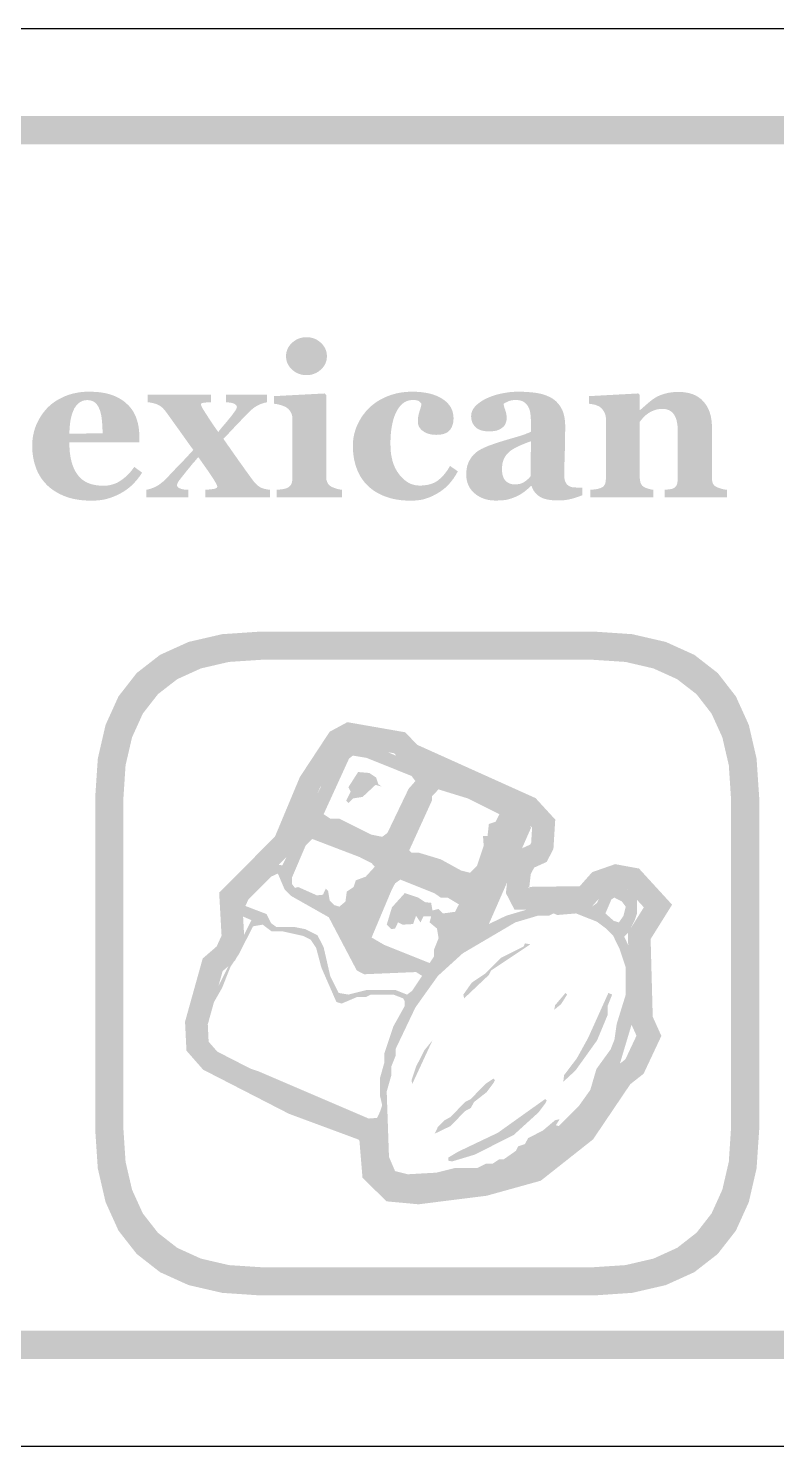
# Model space of a CAD drawing. Header units: millimetres. Extents: x 4 to 272, y 4 to 144.
# Drawn here: x 19.95 to 30.55, y 99.96 to 120.04 of the extents above; entities that cross this region are included whole.
import ezdxf

# ---------------------------------------------------------------- set-up
doc = ezdxf.new("R2010")
doc.units = ezdxf.units.MM
doc.layers.add('CUT', color=1, linetype='Continuous')
doc.layers.add('RASTER', color=7, linetype='Continuous')

msp = doc.modelspace()

# ---------------------------------------------------------------- hatches: boundary and pattern name
at = {"layer": 'RASTER'}
h = msp.add_hatch(color=7, dxfattribs=at)
h.paths.add_polyline_path([(5.2, 116.6), (5.234, 117.116), (5.337, 117.563), (5.509, 117.941), (5.75, 118.25), (6.059, 118.491), (6.438, 118.663), (6.884, 118.766), (7.4, 118.8), (64.6, 118.8), (65.116, 118.766), (65.563, 118.663), (65.941, 118.491), (66.25, 118.25), (66.491, 117.941), (66.663, 117.563), (66.766, 117.116), (66.8, 116.6), (66.8, 103.4), (66.766, 102.884), (66.663, 102.438), (66.491, 102.059), (66.25, 101.75), (65.941, 101.509), (65.563, 101.338), (65.116, 101.234), (64.6, 101.2), (7.4, 101.2), (6.884, 101.234), (6.438, 101.338), (6.059, 101.509), (5.75, 101.75), (5.509, 102.059), (5.337, 102.438), (5.234, 102.884), (5.2, 103.4)])
h.paths.add_polyline_path([(5.6, 116.6), (5.6, 103.4), (5.628, 102.978), (5.712, 102.613), (5.853, 102.303), (6.05, 102.05), (6.303, 101.853), (6.612, 101.712), (6.978, 101.628), (7.4, 101.6), (64.6, 101.6), (65.022, 101.628), (65.387, 101.713), (65.697, 101.853), (65.95, 102.05), (66.147, 102.303), (66.288, 102.613), (66.372, 102.978), (66.4, 103.4), (66.4, 116.6), (66.372, 117.022), (66.288, 117.388), (66.147, 117.697), (65.95, 117.95), (65.697, 118.147), (65.387, 118.288), (65.022, 118.372), (64.6, 118.4), (7.4, 118.4), (6.978, 118.372), (6.612, 118.288), (6.303, 118.147), (6.05, 117.95), (5.853, 117.697), (5.712, 117.388), (5.628, 117.022), (5.6, 116.6)], flags=0)
h = msp.add_hatch(color=7, dxfattribs=at)
h.paths.add_polyline_path([(24.394, 113.4), (23.468, 113.4), (23.468, 113.507), (23.478, 113.508), (23.487, 113.508), (23.497, 113.509), (23.506, 113.51), (23.515, 113.511), (23.525, 113.512), (23.534, 113.513), (23.543, 113.514), (23.552, 113.515), (23.561, 113.517), (23.569, 113.518), (23.577, 113.52), (23.585, 113.522), (23.592, 113.524), (23.599, 113.526), (23.606, 113.529), (23.617, 113.534), (23.628, 113.539), (23.637, 113.544), (23.646, 113.55), (23.654, 113.557), (23.661, 113.564), (23.667, 113.571), (23.672, 113.579), (23.676, 113.588), (23.68, 113.597), (23.683, 113.607), (23.686, 113.618), (23.688, 113.629), (23.69, 113.641), (23.691, 113.653), (23.691, 113.667), (23.691, 114.519), (23.691, 114.532), (23.689, 114.544), (23.688, 114.556), (23.685, 114.567), (23.682, 114.578), (23.678, 114.589), (23.673, 114.599), (23.667, 114.609), (23.661, 114.619), (23.655, 114.628), (23.648, 114.636), (23.641, 114.644), (23.634, 114.652), (23.626, 114.659), (23.617, 114.665), (23.609, 114.671), (23.602, 114.676), (23.594, 114.68), (23.585, 114.684), (23.576, 114.689), (23.565, 114.693), (23.554, 114.697), (23.542, 114.701), (23.529, 114.705), (23.516, 114.709), (23.503, 114.713), (23.49, 114.716), (23.478, 114.718), (23.466, 114.721), (23.454, 114.723), (23.443, 114.724), (23.432, 114.726), (23.432, 114.833), (24.149, 114.871), (24.171, 114.849), (24.171, 113.686), (24.172, 113.673), (24.173, 113.661), (24.174, 113.649), (24.177, 113.638), (24.18, 113.628), (24.184, 113.617), (24.188, 113.608), (24.193, 113.598), (24.199, 113.59), (24.206, 113.582), (24.213, 113.574), (24.22, 113.567), (24.228, 113.561), (24.237, 113.555), (24.246, 113.55), (24.256, 113.545), (24.264, 113.542), (24.271, 113.539), (24.279, 113.536), (24.287, 113.533), (24.295, 113.53), (24.304, 113.527), (24.312, 113.524), (24.321, 113.522), (24.33, 113.519), (24.339, 113.517), (24.348, 113.515), (24.357, 113.513), (24.366, 113.511), (24.375, 113.509), (24.385, 113.508), (24.394, 113.507)])
h.paths.add_polyline_path([(24.18, 115.398), (24.179, 115.371), (24.175, 115.344), (24.168, 115.319), (24.159, 115.295), (24.147, 115.272), (24.132, 115.25), (24.115, 115.228), (24.094, 115.208), (24.073, 115.19), (24.05, 115.174), (24.026, 115.161), (24.001, 115.15), (23.975, 115.141), (23.948, 115.135), (23.92, 115.131), (23.892, 115.13), (23.862, 115.131), (23.834, 115.135), (23.807, 115.141), (23.781, 115.15), (23.756, 115.161), (23.732, 115.174), (23.709, 115.19), (23.687, 115.208), (23.667, 115.228), (23.65, 115.25), (23.635, 115.272), (23.623, 115.295), (23.614, 115.319), (23.607, 115.344), (23.603, 115.371), (23.602, 115.398), (23.603, 115.425), (23.607, 115.452), (23.614, 115.477), (23.623, 115.501), (23.635, 115.525), (23.65, 115.547), (23.667, 115.568), (23.687, 115.588), (23.709, 115.607), (23.732, 115.623), (23.756, 115.637), (23.781, 115.648), (23.807, 115.656), (23.834, 115.663), (23.862, 115.666), (23.892, 115.668), (23.921, 115.666), (23.949, 115.663), (23.976, 115.656), (24.002, 115.648), (24.027, 115.637), (24.051, 115.623), (24.073, 115.607), (24.095, 115.588), (24.115, 115.568), (24.132, 115.547), (24.147, 115.525), (24.159, 115.501), (24.168, 115.477), (24.175, 115.452), (24.179, 115.425), (24.18, 115.398)])
h = msp.add_hatch(color=7, dxfattribs=at)
h.paths.add_polyline_path([(21.564, 113.75), (21.551, 113.729), (21.537, 113.709), (21.523, 113.689), (21.507, 113.669), (21.492, 113.649), (21.475, 113.63), (21.458, 113.611), (21.44, 113.593), (21.422, 113.574), (21.403, 113.557), (21.383, 113.54), (21.363, 113.524), (21.342, 113.508), (21.32, 113.494), (21.298, 113.479), (21.275, 113.466), (21.251, 113.452), (21.226, 113.44), (21.201, 113.428), (21.177, 113.417), (21.152, 113.407), (21.127, 113.398), (21.102, 113.389), (21.077, 113.382), (21.051, 113.375), (21.025, 113.369), (20.997, 113.364), (20.969, 113.36), (20.94, 113.357), (20.91, 113.355), (20.878, 113.354), (20.846, 113.353), (20.793, 113.354), (20.742, 113.357), (20.692, 113.362), (20.644, 113.369), (20.598, 113.377), (20.554, 113.388), (20.512, 113.4), (20.472, 113.415), (20.433, 113.431), (20.397, 113.448), (20.362, 113.467), (20.328, 113.487), (20.297, 113.508), (20.267, 113.531), (20.238, 113.555), (20.212, 113.58), (20.187, 113.607), (20.164, 113.635), (20.142, 113.663), (20.122, 113.694), (20.104, 113.725), (20.087, 113.757), (20.072, 113.791), (20.059, 113.826), (20.047, 113.861), (20.037, 113.898), (20.028, 113.935), (20.021, 113.973), (20.015, 114.012), (20.011, 114.051), (20.009, 114.091), (20.008, 114.132), (20.009, 114.17), (20.012, 114.206), (20.016, 114.243), (20.022, 114.279), (20.03, 114.314), (20.039, 114.35), (20.05, 114.384), (20.063, 114.419), (20.078, 114.453), (20.094, 114.485), (20.111, 114.517), (20.13, 114.548), (20.15, 114.578), (20.172, 114.607), (20.195, 114.635), (20.219, 114.663), (20.245, 114.688), (20.272, 114.712), (20.301, 114.735), (20.332, 114.757), (20.364, 114.777), (20.398, 114.796), (20.433, 114.814), (20.47, 114.831), (20.509, 114.846), (20.549, 114.859), (20.589, 114.87), (20.631, 114.879), (20.674, 114.887), (20.718, 114.892), (20.763, 114.895), (20.81, 114.896), (20.86, 114.895), (20.908, 114.892), (20.953, 114.889), (20.996, 114.883), (21.037, 114.876), (21.076, 114.868), (21.112, 114.857), (21.146, 114.846), (21.179, 114.833), (21.21, 114.819), (21.239, 114.803), (21.267, 114.786), (21.294, 114.769), (21.319, 114.75), (21.342, 114.729), (21.365, 114.708), (21.385, 114.687), (21.404, 114.664), (21.421, 114.641), (21.437, 114.617), (21.451, 114.592), (21.464, 114.566), (21.476, 114.539), (21.486, 114.511), (21.495, 114.483), (21.503, 114.454), (21.51, 114.424), (21.515, 114.395), (21.519, 114.365), (21.522, 114.335), (21.524, 114.304), (21.524, 114.273), (21.524, 114.178), (20.534, 114.178), (20.536, 114.105), (20.541, 114.037), (20.55, 113.973), (20.563, 113.913), (20.579, 113.859), (20.599, 113.808), (20.623, 113.762), (20.65, 113.721), (20.681, 113.684), (20.716, 113.652), (20.756, 113.625), (20.8, 113.603), (20.848, 113.586), (20.9, 113.574), (20.957, 113.567), (21.018, 113.564), (21.052, 113.565), (21.085, 113.569), (21.117, 113.575), (21.148, 113.583), (21.179, 113.594), (21.208, 113.606), (21.237, 113.622), (21.265, 113.64), (21.292, 113.659), (21.318, 113.68), (21.343, 113.702), (21.367, 113.725), (21.39, 113.75), (21.412, 113.775), (21.433, 113.802), (21.453, 113.831)])
h.paths.add_polyline_path([(21.004, 114.307), (21.004, 114.329), (21.004, 114.351), (21.003, 114.373), (21.002, 114.396), (21.001, 114.418), (20.999, 114.441), (20.998, 114.464), (20.996, 114.487), (20.993, 114.509), (20.99, 114.531), (20.987, 114.551), (20.984, 114.571), (20.979, 114.589), (20.975, 114.606), (20.97, 114.623), (20.965, 114.638), (20.958, 114.654), (20.951, 114.67), (20.944, 114.685), (20.935, 114.698), (20.927, 114.711), (20.917, 114.722), (20.907, 114.732), (20.897, 114.742), (20.886, 114.75), (20.874, 114.757), (20.861, 114.763), (20.848, 114.768), (20.834, 114.772), (20.819, 114.775), (20.804, 114.776), (20.788, 114.777), (20.76, 114.775), (20.734, 114.77), (20.709, 114.761), (20.686, 114.748), (20.664, 114.732), (20.644, 114.713), (20.625, 114.689), (20.607, 114.663), (20.592, 114.632), (20.578, 114.597), (20.566, 114.558), (20.555, 114.515), (20.547, 114.468), (20.541, 114.416), (20.537, 114.361), (20.534, 114.301)], flags=0)
for points in [[(25.365, 113.353), (25.315, 113.354), (25.266, 113.357), (25.219, 113.361), (25.174, 113.368), (25.129, 113.376), (25.087, 113.386), (25.045, 113.399), (25.006, 113.412), (24.967, 113.428), (24.931, 113.445), (24.896, 113.463), (24.863, 113.483), (24.832, 113.503), (24.803, 113.526), (24.775, 113.549), (24.749, 113.574), (24.724, 113.601), (24.701, 113.629), (24.68, 113.658), (24.66, 113.688), (24.642, 113.719), (24.626, 113.752), (24.611, 113.785), (24.598, 113.82), (24.586, 113.856), (24.576, 113.893), (24.567, 113.93), (24.56, 113.969), (24.555, 114.008), (24.551, 114.048), (24.549, 114.088), (24.548, 114.129), (24.549, 114.167), (24.552, 114.205), (24.556, 114.242), (24.563, 114.278), (24.572, 114.314), (24.582, 114.35), (24.594, 114.385), (24.609, 114.42), (24.625, 114.453), (24.642, 114.486), (24.66, 114.518), (24.68, 114.549), (24.702, 114.578), (24.724, 114.607), (24.748, 114.635), (24.773, 114.661), (24.801, 114.687), (24.83, 114.712), (24.861, 114.735), (24.893, 114.757), (24.927, 114.778), (24.963, 114.797), (25, 114.815), (25.039, 114.832), (25.08, 114.847), (25.121, 114.86), (25.163, 114.871), (25.206, 114.88), (25.251, 114.887), (25.296, 114.892), (25.343, 114.895), (25.39, 114.896), (25.456, 114.894), (25.518, 114.889), (25.576, 114.881), (25.631, 114.87), (25.683, 114.856), (25.731, 114.838), (25.775, 114.818), (25.816, 114.794), (25.853, 114.767), (25.885, 114.738), (25.912, 114.707), (25.934, 114.674), (25.951, 114.639), (25.963, 114.601), (25.971, 114.561), (25.973, 114.519), (25.972, 114.493), (25.97, 114.469), (25.965, 114.446), (25.959, 114.424), (25.951, 114.403), (25.942, 114.384), (25.931, 114.366), (25.917, 114.349), (25.902, 114.334), (25.885, 114.321), (25.864, 114.31), (25.842, 114.301), (25.816, 114.294), (25.789, 114.289), (25.758, 114.286), (25.726, 114.285), (25.699, 114.286), (25.673, 114.288), (25.648, 114.292), (25.625, 114.298), (25.602, 114.305), (25.581, 114.314), (25.561, 114.325), (25.542, 114.338), (25.524, 114.351), (25.509, 114.366), (25.497, 114.382), (25.486, 114.398), (25.478, 114.416), (25.472, 114.435), (25.469, 114.454), (25.468, 114.475), (25.468, 114.493), (25.469, 114.511), (25.471, 114.529), (25.474, 114.547), (25.477, 114.564), (25.481, 114.582), (25.486, 114.6), (25.491, 114.617), (25.497, 114.634), (25.502, 114.65), (25.506, 114.665), (25.51, 114.679), (25.513, 114.692), (25.516, 114.704), (25.518, 114.715), (25.519, 114.724), (25.515, 114.731), (25.51, 114.737), (25.506, 114.742), (25.501, 114.747), (25.495, 114.752), (25.49, 114.757), (25.484, 114.761), (25.478, 114.765), (25.471, 114.768), (25.464, 114.771), (25.455, 114.773), (25.446, 114.775), (25.436, 114.776), (25.425, 114.778), (25.413, 114.778), (25.4, 114.778), (25.384, 114.778), (25.368, 114.776), (25.353, 114.774), (25.337, 114.771), (25.323, 114.766), (25.308, 114.761), (25.294, 114.755), (25.28, 114.748), (25.267, 114.739), (25.254, 114.729), (25.241, 114.718), (25.228, 114.705), (25.215, 114.691), (25.203, 114.675), (25.191, 114.658), (25.179, 114.639), (25.168, 114.62), (25.158, 114.6), (25.148, 114.577), (25.138, 114.554), (25.13, 114.528), (25.121, 114.501), (25.114, 114.473), (25.107, 114.443), (25.1, 114.411), (25.095, 114.378), (25.09, 114.344), (25.086, 114.307), (25.083, 114.27), (25.081, 114.23), (25.08, 114.19), (25.08, 114.147), (25.082, 114.083), (25.087, 114.023), (25.097, 113.966), (25.11, 113.912), (25.127, 113.861), (25.148, 113.813), (25.173, 113.768), (25.202, 113.727), (25.233, 113.689), (25.266, 113.657), (25.3, 113.629), (25.336, 113.607), (25.373, 113.589), (25.412, 113.577), (25.452, 113.569), (25.494, 113.567), (25.534, 113.568), (25.571, 113.572), (25.607, 113.577), (25.64, 113.585), (25.671, 113.595), (25.701, 113.608), (25.728, 113.623), (25.753, 113.64), (25.776, 113.659), (25.799, 113.68), (25.822, 113.702), (25.843, 113.727), (25.864, 113.754), (25.885, 113.782), (25.904, 113.813), (25.923, 113.845), (26.033, 113.769), (26.022, 113.747), (26.009, 113.725), (25.997, 113.704), (25.983, 113.684), (25.97, 113.663), (25.955, 113.644), (25.94, 113.625), (25.925, 113.606), (25.909, 113.588), (25.892, 113.57), (25.874, 113.553), (25.856, 113.536), (25.836, 113.52), (25.816, 113.504), (25.796, 113.489), (25.774, 113.475), (25.751, 113.46), (25.728, 113.447), (25.704, 113.434), (25.681, 113.422), (25.657, 113.411), (25.634, 113.401), (25.61, 113.392), (25.586, 113.384), (25.562, 113.377), (25.537, 113.37), (25.511, 113.365), (25.484, 113.361), (25.455, 113.357), (25.426, 113.355), (25.396, 113.354), (25.365, 113.353)], [(29.843, 113.4), (28.961, 113.4), (28.961, 113.507), (28.969, 113.508), (28.976, 113.508), (28.984, 113.509), (28.992, 113.51), (29.001, 113.511), (29.01, 113.512), (29.019, 113.513), (29.029, 113.514), (29.038, 113.515), (29.047, 113.517), (29.056, 113.518), (29.064, 113.52), (29.071, 113.522), (29.077, 113.524), (29.083, 113.526), (29.089, 113.529), (29.096, 113.533), (29.103, 113.538), (29.109, 113.543), (29.115, 113.549), (29.12, 113.555), (29.125, 113.561), (29.129, 113.568), (29.133, 113.576), (29.136, 113.584), (29.139, 113.593), (29.141, 113.603), (29.143, 113.614), (29.144, 113.626), (29.145, 113.638), (29.146, 113.652), (29.146, 113.667), (29.146, 114.352), (29.145, 114.388), (29.143, 114.422), (29.138, 114.454), (29.132, 114.483), (29.125, 114.51), (29.115, 114.535), (29.104, 114.557), (29.091, 114.577), (29.077, 114.595), (29.06, 114.61), (29.043, 114.623), (29.023, 114.634), (29.002, 114.642), (28.979, 114.648), (28.955, 114.651), (28.929, 114.652), (28.915, 114.652), (28.9, 114.651), (28.886, 114.65), (28.873, 114.648), (28.859, 114.646), (28.846, 114.643), (28.833, 114.639), (28.82, 114.635), (28.807, 114.63), (28.795, 114.625), (28.782, 114.619), (28.77, 114.613), (28.758, 114.607), (28.745, 114.599), (28.733, 114.592), (28.721, 114.584), (28.711, 114.576), (28.701, 114.569), (28.692, 114.561), (28.683, 114.554), (28.675, 114.546), (28.667, 114.539), (28.66, 114.531), (28.653, 114.524), (28.647, 114.516), (28.641, 114.509), (28.635, 114.501), (28.629, 114.495), (28.624, 114.488), (28.619, 114.482), (28.614, 114.475), (28.61, 114.469), (28.61, 113.683), (28.61, 113.67), (28.611, 113.658), (28.612, 113.647), (28.614, 113.636), (28.616, 113.625), (28.618, 113.615), (28.621, 113.606), (28.625, 113.597), (28.628, 113.589), (28.633, 113.581), (28.638, 113.574), (28.644, 113.567), (28.65, 113.561), (28.657, 113.555), (28.665, 113.55), (28.673, 113.545), (28.679, 113.542), (28.685, 113.539), (28.692, 113.536), (28.699, 113.533), (28.707, 113.53), (28.715, 113.527), (28.723, 113.524), (28.731, 113.522), (28.74, 113.519), (28.749, 113.517), (28.758, 113.515), (28.766, 113.513), (28.775, 113.511), (28.783, 113.509), (28.792, 113.508), (28.8, 113.507), (28.8, 113.4), (27.91, 113.4), (27.91, 113.507), (27.919, 113.508), (27.928, 113.509), (27.937, 113.509), (27.946, 113.51), (27.956, 113.511), (27.965, 113.513), (27.974, 113.514), (27.984, 113.515), (27.993, 113.516), (28.002, 113.518), (28.01, 113.519), (28.018, 113.521), (28.026, 113.523), (28.033, 113.525), (28.041, 113.527), (28.047, 113.529), (28.059, 113.533), (28.069, 113.538), (28.078, 113.543), (28.087, 113.549), (28.095, 113.556), (28.101, 113.563), (28.107, 113.571), (28.112, 113.579), (28.116, 113.587), (28.12, 113.597), (28.123, 113.607), (28.125, 113.618), (28.127, 113.629), (28.128, 113.641), (28.129, 113.653), (28.129, 113.667), (28.129, 114.519), (28.129, 114.53), (28.128, 114.542), (28.126, 114.553), (28.124, 114.564), (28.12, 114.575), (28.116, 114.586), (28.111, 114.597), (28.106, 114.608), (28.1, 114.619), (28.093, 114.629), (28.086, 114.639), (28.079, 114.648), (28.071, 114.657), (28.063, 114.665), (28.054, 114.673), (28.044, 114.68), (28.038, 114.685), (28.03, 114.689), (28.023, 114.693), (28.015, 114.696), (28.006, 114.7), (27.997, 114.703), (27.988, 114.707), (27.978, 114.71), (27.968, 114.712), (27.957, 114.715), (27.946, 114.717), (27.935, 114.719), (27.924, 114.721), (27.913, 114.723), (27.901, 114.724), (27.889, 114.726), (27.889, 114.833), (28.588, 114.871), (28.61, 114.849), (28.61, 114.636), (28.616, 114.636), (28.626, 114.646), (28.637, 114.656), (28.649, 114.666), (28.661, 114.677), (28.674, 114.688), (28.687, 114.699), (28.701, 114.712), (28.715, 114.724), (28.73, 114.737), (28.744, 114.749), (28.758, 114.76), (28.772, 114.771), (28.785, 114.781), (28.798, 114.79), (28.811, 114.799), (28.824, 114.808), (28.838, 114.816), (28.853, 114.825), (28.869, 114.833), (28.886, 114.84), (28.905, 114.848), (28.924, 114.855), (28.944, 114.861), (28.966, 114.868), (28.988, 114.874), (29.01, 114.879), (29.033, 114.883), (29.057, 114.886), (29.08, 114.889), (29.104, 114.891), (29.129, 114.892), (29.153, 114.893), (29.211, 114.891), (29.265, 114.884), (29.316, 114.874), (29.362, 114.859), (29.405, 114.84), (29.444, 114.816), (29.48, 114.789), (29.511, 114.757), (29.539, 114.722), (29.564, 114.684), (29.584, 114.643), (29.601, 114.6), (29.614, 114.553), (29.623, 114.504), (29.629, 114.452), (29.631, 114.398), (29.631, 113.68), (29.631, 113.667), (29.632, 113.654), (29.633, 113.642), (29.635, 113.631), (29.637, 113.621), (29.64, 113.611), (29.643, 113.602), (29.647, 113.593), (29.651, 113.586), (29.657, 113.578), (29.663, 113.571), (29.67, 113.564), (29.678, 113.558), (29.687, 113.552), (29.696, 113.547), (29.707, 113.542), (29.713, 113.54), (29.719, 113.537), (29.726, 113.534), (29.733, 113.532), (29.741, 113.529), (29.748, 113.527), (29.756, 113.524), (29.765, 113.522), (29.774, 113.519), (29.783, 113.517), (29.792, 113.515), (29.802, 113.513), (29.812, 113.511), (29.822, 113.509), (29.832, 113.508), (29.843, 113.507)], [(23.375, 113.4), (22.459, 113.4), (22.459, 113.507), (22.477, 113.508), (22.493, 113.509), (22.51, 113.511), (22.525, 113.512), (22.54, 113.514), (22.553, 113.516), (22.567, 113.517), (22.579, 113.519), (22.59, 113.522), (22.6, 113.524), (22.609, 113.528), (22.615, 113.532), (22.621, 113.536), (22.624, 113.541), (22.627, 113.546), (22.627, 113.552), (22.627, 113.555), (22.627, 113.559), (22.626, 113.563), (22.624, 113.567), (22.623, 113.572), (22.62, 113.577), (22.618, 113.583), (22.615, 113.589), (22.612, 113.595), (22.608, 113.602), (22.605, 113.608), (22.601, 113.615), (22.597, 113.622), (22.593, 113.63), (22.588, 113.637), (22.583, 113.645), (22.576, 113.657), (22.567, 113.671), (22.557, 113.686), (22.546, 113.703), (22.533, 113.722), (22.519, 113.742), (22.504, 113.764), (22.488, 113.788), (22.471, 113.812), (22.454, 113.836), (22.438, 113.86), (22.421, 113.883), (22.406, 113.905), (22.39, 113.927), (22.375, 113.949), (22.359, 113.97), (22.339, 113.946), (22.319, 113.922), (22.3, 113.9), (22.281, 113.879), (22.264, 113.858), (22.248, 113.838), (22.232, 113.819), (22.217, 113.801), (22.203, 113.784), (22.188, 113.766), (22.174, 113.747), (22.159, 113.728), (22.144, 113.709), (22.128, 113.69), (22.113, 113.67), (22.097, 113.65), (22.092, 113.644), (22.087, 113.638), (22.083, 113.631), (22.078, 113.625), (22.075, 113.619), (22.072, 113.613), (22.069, 113.608), (22.066, 113.602), (22.064, 113.597), (22.063, 113.592), (22.061, 113.588), (22.06, 113.585), (22.059, 113.582), (22.058, 113.579), (22.058, 113.577), (22.058, 113.576), (22.058, 113.568), (22.061, 113.56), (22.064, 113.553), (22.07, 113.546), (22.076, 113.54), (22.084, 113.534), (22.094, 113.529), (22.105, 113.525), (22.117, 113.52), (22.13, 113.517), (22.144, 113.514), (22.157, 113.511), (22.172, 113.509), (22.187, 113.508), (22.203, 113.507), (22.219, 113.507), (22.219, 113.4), (21.624, 113.4), (21.624, 113.507), (21.653, 113.514), (21.68, 113.521), (21.706, 113.53), (21.731, 113.539), (21.754, 113.55), (21.775, 113.561), (21.795, 113.573), (21.814, 113.586), (21.831, 113.599), (21.846, 113.612), (21.861, 113.623), (21.873, 113.634), (21.885, 113.644), (21.894, 113.653), (21.903, 113.662), (21.91, 113.67), (21.936, 113.697), (21.961, 113.724), (21.985, 113.75), (22.008, 113.774), (22.03, 113.797), (22.052, 113.819), (22.072, 113.84), (22.091, 113.859), (22.11, 113.879), (22.131, 113.901), (22.153, 113.924), (22.177, 113.95), (22.203, 113.977), (22.23, 114.007), (22.259, 114.038), (22.289, 114.071), (22.268, 114.101), (22.245, 114.132), (22.221, 114.165), (22.197, 114.199), (22.171, 114.236), (22.144, 114.273), (22.116, 114.313), (22.087, 114.354), (22.058, 114.394), (22.03, 114.433), (22.003, 114.47), (21.978, 114.506), (21.954, 114.539), (21.931, 114.57), (21.91, 114.6), (21.889, 114.628), (21.879, 114.64), (21.868, 114.652), (21.857, 114.664), (21.845, 114.674), (21.833, 114.684), (21.82, 114.693), (21.806, 114.701), (21.792, 114.709), (21.778, 114.716), (21.762, 114.722), (21.745, 114.727), (21.727, 114.732), (21.708, 114.737), (21.688, 114.741), (21.667, 114.744), (21.645, 114.746), (21.645, 114.853), (22.54, 114.853), (22.54, 114.746), (22.527, 114.746), (22.515, 114.746), (22.504, 114.745), (22.492, 114.745), (22.48, 114.744), (22.468, 114.743), (22.456, 114.742), (22.444, 114.74), (22.433, 114.739), (22.424, 114.737), (22.416, 114.735), (22.409, 114.732), (22.404, 114.73), (22.4, 114.727), (22.398, 114.723), (22.397, 114.72), (22.398, 114.717), (22.398, 114.714), (22.398, 114.71), (22.399, 114.707), (22.4, 114.703), (22.402, 114.699), (22.403, 114.695), (22.405, 114.691), (22.407, 114.686), (22.409, 114.682), (22.411, 114.677), (22.413, 114.673), (22.416, 114.668), (22.418, 114.663), (22.421, 114.659), (22.424, 114.654), (22.431, 114.642), (22.44, 114.628), (22.449, 114.613), (22.46, 114.596), (22.471, 114.578), (22.484, 114.559), (22.497, 114.538), (22.512, 114.516), (22.527, 114.493), (22.542, 114.47), (22.558, 114.447), (22.574, 114.423), (22.59, 114.399), (22.607, 114.375), (22.624, 114.351), (22.641, 114.326), (22.657, 114.345), (22.672, 114.364), (22.687, 114.382), (22.701, 114.399), (22.715, 114.415), (22.728, 114.43), (22.74, 114.444), (22.751, 114.458), (22.763, 114.471), (22.775, 114.486), (22.788, 114.502), (22.802, 114.52), (22.817, 114.538), (22.833, 114.558), (22.849, 114.58), (22.866, 114.603), (22.872, 114.611), (22.878, 114.619), (22.883, 114.627), (22.888, 114.633), (22.891, 114.64), (22.895, 114.645), (22.897, 114.651), (22.899, 114.655), (22.901, 114.66), (22.902, 114.663), (22.903, 114.667), (22.904, 114.67), (22.905, 114.672), (22.905, 114.674), (22.906, 114.676), (22.906, 114.677), (22.905, 114.683), (22.904, 114.689), (22.901, 114.695), (22.898, 114.701), (22.893, 114.706), (22.888, 114.712), (22.882, 114.717), (22.874, 114.722), (22.865, 114.727), (22.855, 114.731), (22.842, 114.735), (22.828, 114.738), (22.811, 114.741), (22.793, 114.743), (22.773, 114.745), (22.75, 114.746), (22.75, 114.853), (23.333, 114.853), (23.333, 114.746), (23.316, 114.743), (23.298, 114.739), (23.28, 114.734), (23.263, 114.728), (23.245, 114.722), (23.228, 114.715), (23.211, 114.707), (23.194, 114.698), (23.177, 114.688), (23.16, 114.677), (23.143, 114.665), (23.125, 114.651), (23.108, 114.636), (23.09, 114.62), (23.072, 114.602), (23.054, 114.584), (23.026, 114.555), (23, 114.528), (22.977, 114.504), (22.955, 114.481), (22.935, 114.46), (22.917, 114.441), (22.901, 114.425), (22.887, 114.41), (22.873, 114.395), (22.857, 114.378), (22.839, 114.359), (22.818, 114.337), (22.796, 114.313), (22.771, 114.287), (22.744, 114.258), (22.715, 114.228), (22.733, 114.202), (22.753, 114.175), (22.774, 114.144), (22.798, 114.111), (22.823, 114.075), (22.85, 114.036), (22.879, 113.995), (22.91, 113.951), (22.941, 113.906), (22.972, 113.864), (23.001, 113.823), (23.029, 113.783), (23.056, 113.746), (23.082, 113.71), (23.106, 113.677), (23.13, 113.645), (23.14, 113.631), (23.15, 113.618), (23.161, 113.606), (23.172, 113.594), (23.183, 113.583), (23.195, 113.573), (23.206, 113.563), (23.219, 113.554), (23.232, 113.545), (23.247, 113.538), (23.263, 113.531), (23.282, 113.525), (23.302, 113.519), (23.325, 113.514), (23.349, 113.51), (23.375, 113.507)]]:
    msp.add_hatch(color=7, dxfattribs=at).paths.add_polyline_path(points)
h = msp.add_hatch(color=7, dxfattribs=at)
h.paths.add_polyline_path([(27.797, 113.431), (27.78, 113.424), (27.763, 113.417), (27.745, 113.411), (27.727, 113.404), (27.707, 113.398), (27.687, 113.391), (27.666, 113.385), (27.645, 113.379), (27.622, 113.374), (27.6, 113.369), (27.577, 113.365), (27.554, 113.362), (27.531, 113.359), (27.507, 113.358), (27.483, 113.356), (27.458, 113.356), (27.415, 113.357), (27.374, 113.359), (27.337, 113.364), (27.302, 113.369), (27.27, 113.377), (27.242, 113.386), (27.216, 113.397), (27.193, 113.41), (27.173, 113.424), (27.154, 113.439), (27.137, 113.456), (27.122, 113.475), (27.108, 113.494), (27.096, 113.516), (27.086, 113.538), (27.078, 113.563), (27.069, 113.563), (27.056, 113.55), (27.044, 113.539), (27.032, 113.527), (27.02, 113.516), (27.008, 113.506), (26.996, 113.496), (26.984, 113.487), (26.973, 113.478), (26.961, 113.469), (26.949, 113.461), (26.937, 113.453), (26.925, 113.445), (26.913, 113.438), (26.9, 113.431), (26.887, 113.424), (26.874, 113.418), (26.857, 113.41), (26.84, 113.403), (26.823, 113.396), (26.806, 113.39), (26.79, 113.384), (26.774, 113.379), (26.757, 113.374), (26.741, 113.37), (26.725, 113.366), (26.706, 113.363), (26.687, 113.361), (26.665, 113.358), (26.642, 113.357), (26.617, 113.356), (26.591, 113.355), (26.563, 113.355), (26.522, 113.356), (26.482, 113.361), (26.443, 113.369), (26.406, 113.38), (26.371, 113.394), (26.337, 113.411), (26.304, 113.431), (26.273, 113.455), (26.245, 113.481), (26.221, 113.509), (26.2, 113.539), (26.183, 113.572), (26.17, 113.606), (26.161, 113.642), (26.155, 113.68), (26.153, 113.721), (26.154, 113.744), (26.155, 113.767), (26.157, 113.788), (26.16, 113.809), (26.164, 113.829), (26.168, 113.848), (26.174, 113.866), (26.18, 113.883), (26.187, 113.899), (26.194, 113.915), (26.203, 113.93), (26.212, 113.945), (26.221, 113.96), (26.232, 113.974), (26.243, 113.988), (26.254, 114.001), (26.266, 114.012), (26.277, 114.023), (26.289, 114.033), (26.302, 114.043), (26.315, 114.053), (26.328, 114.062), (26.342, 114.07), (26.356, 114.078), (26.371, 114.086), (26.386, 114.093), (26.401, 114.101), (26.417, 114.108), (26.433, 114.115), (26.449, 114.122), (26.466, 114.129), (26.483, 114.135), (26.517, 114.147), (26.552, 114.16), (26.589, 114.172), (26.628, 114.185), (26.668, 114.197), (26.71, 114.21), (26.754, 114.223), (26.799, 114.236), (26.844, 114.249), (26.885, 114.261), (26.924, 114.273), (26.959, 114.285), (26.991, 114.296), (27.02, 114.308), (27.046, 114.318), (27.069, 114.329), (27.069, 114.469), (27.069, 114.479), (27.068, 114.489), (27.068, 114.5), (27.067, 114.512), (27.067, 114.524), (27.066, 114.537), (27.064, 114.551), (27.063, 114.566), (27.061, 114.581), (27.059, 114.595), (27.057, 114.608), (27.054, 114.621), (27.051, 114.634), (27.047, 114.645), (27.043, 114.657), (27.038, 114.667), (27.033, 114.679), (27.026, 114.69), (27.019, 114.7), (27.012, 114.71), (27.003, 114.72), (26.994, 114.729), (26.984, 114.738), (26.974, 114.746), (26.962, 114.754), (26.95, 114.76), (26.937, 114.766), (26.923, 114.77), (26.908, 114.774), (26.892, 114.776), (26.875, 114.778), (26.858, 114.778), (26.842, 114.778), (26.827, 114.777), (26.813, 114.776), (26.799, 114.774), (26.786, 114.771), (26.773, 114.768), (26.761, 114.764), (26.75, 114.76), (26.74, 114.756), (26.73, 114.751), (26.72, 114.746), (26.711, 114.742), (26.703, 114.737), (26.695, 114.732), (26.688, 114.728), (26.681, 114.723), (26.682, 114.715), (26.684, 114.706), (26.686, 114.696), (26.689, 114.686), (26.692, 114.674), (26.696, 114.662), (26.701, 114.648), (26.706, 114.633), (26.71, 114.618), (26.715, 114.604), (26.718, 114.589), (26.721, 114.574), (26.723, 114.56), (26.725, 114.546), (26.726, 114.532), (26.726, 114.518), (26.726, 114.511), (26.725, 114.504), (26.724, 114.497), (26.723, 114.49), (26.721, 114.482), (26.719, 114.473), (26.716, 114.465), (26.713, 114.455), (26.709, 114.446), (26.706, 114.438), (26.701, 114.43), (26.697, 114.422), (26.692, 114.415), (26.687, 114.408), (26.681, 114.402), (26.675, 114.396), (26.666, 114.389), (26.657, 114.382), (26.648, 114.376), (26.639, 114.37), (26.63, 114.365), (26.62, 114.36), (26.61, 114.355), (26.599, 114.351), (26.588, 114.347), (26.576, 114.344), (26.562, 114.341), (26.546, 114.339), (26.53, 114.337), (26.512, 114.336), (26.492, 114.335), (26.471, 114.335), (26.441, 114.335), (26.413, 114.338), (26.387, 114.343), (26.363, 114.349), (26.341, 114.358), (26.32, 114.368), (26.302, 114.38), (26.285, 114.394), (26.27, 114.409), (26.258, 114.426), (26.247, 114.443), (26.238, 114.462), (26.231, 114.482), (26.226, 114.503), (26.223, 114.525), (26.222, 114.548), (26.223, 114.569), (26.226, 114.588), (26.231, 114.608), (26.238, 114.626), (26.248, 114.644), (26.259, 114.662), (26.272, 114.679), (26.287, 114.696), (26.304, 114.712), (26.322, 114.727), (26.34, 114.741), (26.36, 114.755), (26.38, 114.768), (26.401, 114.781), (26.423, 114.792), (26.446, 114.803), (26.47, 114.814), (26.494, 114.824), (26.519, 114.833), (26.546, 114.842), (26.573, 114.851), (26.6, 114.858), (26.629, 114.865), (26.659, 114.871), (26.688, 114.877), (26.718, 114.882), (26.746, 114.886), (26.774, 114.89), (26.802, 114.892), (26.829, 114.894), (26.855, 114.895), (26.881, 114.896), (26.917, 114.895), (26.951, 114.895), (26.985, 114.893), (27.018, 114.891), (27.05, 114.889), (27.081, 114.886), (27.112, 114.883), (27.142, 114.879), (27.171, 114.874), (27.2, 114.868), (27.228, 114.861), (27.255, 114.853), (27.281, 114.844), (27.307, 114.833), (27.332, 114.822), (27.356, 114.809), (27.378, 114.796), (27.399, 114.781), (27.419, 114.764), (27.437, 114.746), (27.455, 114.727), (27.471, 114.706), (27.486, 114.684), (27.5, 114.66), (27.513, 114.635), (27.524, 114.608), (27.533, 114.579), (27.54, 114.548), (27.546, 114.516), (27.55, 114.481), (27.553, 114.445), (27.554, 114.406), (27.554, 114.364), (27.553, 114.32), (27.553, 114.274), (27.552, 114.225), (27.551, 114.175), (27.55, 114.123), (27.549, 114.07), (27.547, 114.014), (27.546, 113.959), (27.544, 113.91), (27.543, 113.865), (27.542, 113.826), (27.541, 113.791), (27.541, 113.761), (27.541, 113.735), (27.541, 113.715), (27.541, 113.699), (27.542, 113.684), (27.543, 113.669), (27.545, 113.656), (27.548, 113.643), (27.552, 113.632), (27.556, 113.621), (27.56, 113.611), (27.566, 113.602), (27.572, 113.593), (27.578, 113.585), (27.585, 113.578), (27.593, 113.571), (27.602, 113.565), (27.611, 113.559), (27.621, 113.554), (27.628, 113.551), (27.635, 113.549), (27.644, 113.546), (27.653, 113.544), (27.663, 113.543), (27.675, 113.542), (27.687, 113.541), (27.699, 113.54), (27.713, 113.539), (27.726, 113.539), (27.738, 113.539), (27.751, 113.538), (27.763, 113.538), (27.774, 113.538), (27.786, 113.538), (27.797, 113.538)])
h.paths.add_polyline_path([(27.069, 114.194), (27.048, 114.187), (27.028, 114.18), (27.008, 114.172), (26.987, 114.164), (26.967, 114.156), (26.947, 114.148), (26.926, 114.139), (26.906, 114.13), (26.887, 114.121), (26.868, 114.112), (26.85, 114.103), (26.833, 114.093), (26.817, 114.084), (26.802, 114.074), (26.788, 114.065), (26.774, 114.055), (26.761, 114.044), (26.749, 114.033), (26.737, 114.021), (26.726, 114.008), (26.716, 113.995), (26.706, 113.98), (26.698, 113.966), (26.689, 113.95), (26.682, 113.934), (26.676, 113.917), (26.671, 113.899), (26.666, 113.881), (26.663, 113.862), (26.661, 113.842), (26.659, 113.821), (26.659, 113.8), (26.66, 113.772), (26.662, 113.747), (26.666, 113.723), (26.672, 113.701), (26.679, 113.682), (26.688, 113.664), (26.699, 113.648), (26.711, 113.634), (26.724, 113.622), (26.738, 113.612), (26.753, 113.603), (26.769, 113.596), (26.785, 113.59), (26.802, 113.586), (26.82, 113.584), (26.839, 113.583), (26.859, 113.584), (26.877, 113.585), (26.895, 113.588), (26.912, 113.591), (26.928, 113.596), (26.944, 113.602), (26.958, 113.608), (26.971, 113.616), (26.984, 113.625), (26.997, 113.634), (27.009, 113.643), (27.02, 113.653), (27.032, 113.663), (27.042, 113.674), (27.053, 113.686), (27.063, 113.697)], flags=0)
h = msp.add_hatch(color=7, dxfattribs=at)
h.paths.add_polyline_path([(20.9, 109.15), (20.937, 109.701), (21.047, 110.178), (21.23, 110.582), (21.488, 110.913), (21.818, 111.17), (22.222, 111.353), (22.699, 111.463), (23.25, 111.5), (27.95, 111.5), (28.501, 111.463), (28.978, 111.353), (29.382, 111.17), (29.713, 110.913), (29.97, 110.582), (30.153, 110.178), (30.263, 109.701), (30.3, 109.15), (30.3, 104.45), (30.263, 103.899), (30.153, 103.422), (29.97, 103.018), (29.713, 102.688), (29.382, 102.43), (28.978, 102.247), (28.501, 102.137), (27.95, 102.1), (23.25, 102.1), (22.699, 102.137), (22.222, 102.247), (21.818, 102.43), (21.488, 102.688), (21.23, 103.018), (21.047, 103.422), (20.937, 103.899), (20.9, 104.45)])
h.paths.add_polyline_path([(21.3, 109.15), (21.3, 104.45), (21.33, 103.993), (21.422, 103.597), (21.574, 103.262), (21.788, 102.988), (22.062, 102.774), (22.397, 102.622), (22.793, 102.53), (23.25, 102.5), (27.95, 102.5), (28.407, 102.53), (28.803, 102.622), (29.138, 102.774), (29.413, 102.988), (29.626, 103.262), (29.778, 103.597), (29.87, 103.993), (29.9, 104.45), (29.9, 109.15), (29.87, 109.607), (29.778, 110.003), (29.626, 110.338), (29.413, 110.613), (29.138, 110.826), (28.803, 110.978), (28.407, 111.07), (27.95, 111.1), (23.25, 111.1), (22.793, 111.07), (22.397, 110.978), (22.062, 110.826), (21.788, 110.613), (21.574, 110.338), (21.422, 110.003), (21.33, 109.607), (21.3, 109.15)], flags=0)
h = msp.add_hatch(color=7, dxfattribs=at)
h.paths.add_polyline_path([(24.47, 110.217), (25.288, 110.074), (25.46, 109.896), (27.134, 109.142), (27.413, 108.838), (27.387, 108.423), (27.292, 108.239), (27.115, 108.158), (27.066, 108.067), (27.043, 107.859), (27.03, 107.885), (27.76, 107.895), (27.935, 108.093), (28.26, 108.207), (28.598, 108.145), (29.067, 107.633), (28.763, 107.146), (28.793, 106.046), (28.915, 105.775), (28.664, 105.24), (28.475, 105.091), (27.948, 104.31), (27.208, 103.725), (26.441, 103.512), (25.477, 103.391), (25.022, 103.433), (24.684, 103.77), (24.641, 104.289), (24.629, 104.307), (23.644, 104.672), (22.428, 105.297), (22.192, 105.566), (22.172, 105.976), (22.422, 106.871), (22.62, 107.042), (22.689, 107.195), (22.655, 107.801), (23.446, 108.599), (23.797, 109.439), (24.22, 110.082)])
h.paths.add_polyline_path([(24.524, 109.883), (24.443, 109.839), (24.081, 109.288), (23.717, 108.418), (22.982, 107.677), (23.012, 107.135), (22.883, 106.846), (22.704, 106.692), (22.494, 105.94), (22.506, 105.693), (22.628, 105.553), (23.774, 104.965), (24.838, 104.571), (24.953, 104.397), (24.994, 103.914), (25.167, 103.741), (25.471, 103.712), (26.378, 103.827), (27.06, 104.016), (27.711, 104.53), (28.238, 105.312), (28.406, 105.444), (28.563, 105.778), (28.475, 105.973), (28.441, 107.234), (28.667, 107.596), (28.434, 107.85), (28.286, 107.877), (28.12, 107.819), (27.906, 107.577), (26.836, 107.562), (26.714, 107.798), (26.755, 108.164), (26.884, 108.405), (27.059, 108.484), (27.072, 108.51), (27.085, 108.722), (26.942, 108.877), (25.272, 109.629), (25.13, 109.777), (24.524, 109.883)], flags=0)
h = msp.add_hatch(color=7, dxfattribs=at)
h.paths.add_polyline_path([(24.494, 109.957), (24.612, 109.967), (24.932, 109.839), (26.655, 109.105), (26.984, 108.923), (27.07, 108.722), (26.473, 107.359), (26.719, 107.477), (27.261, 107.637), (27.676, 107.669), (27.932, 107.605), (28.005, 107.659), (28.082, 107.838), (28.155, 107.892), (28.347, 107.892), (28.516, 107.806), (28.57, 107.701), (28.57, 107.509), (28.538, 107.414), (28.452, 107.244), (28.388, 107.181), (28.538, 106.871), (28.57, 106.711), (28.57, 106.36), (28.538, 106.296), (28.506, 105.977), (28.315, 105.339), (28.165, 105.042), (27.846, 104.595), (27.494, 104.244), (27.207, 104.053), (26.847, 103.871), (26.527, 103.775), (26.208, 103.743), (26.144, 103.711), (25.953, 103.711), (25.634, 103.647), (25.187, 103.647), (25.018, 103.733), (24.9, 103.935), (24.9, 104.445), (24.877, 104.487), (23.974, 104.86), (23.058, 105.285), (23.112, 105.307), (23.208, 105.275), (24.772, 104.605), (24.89, 104.614), (24.932, 104.701), (24.963, 104.796), (24.932, 104.924), (24.932, 105.179), (24.995, 105.403), (24.995, 105.53), (25.123, 105.913), (25.283, 106.201), (25.283, 106.264), (25.26, 106.306), (25.123, 106.36), (24.804, 106.36), (24.74, 106.328), (24.612, 106.328), (24.389, 106.233), (24.315, 106.255), (24.102, 106.743), (24.028, 107.021), (23.952, 107.136), (23.846, 107.19), (23.559, 107.254), (23.399, 107.254), (23.272, 107.35), (23.135, 107.327), (22.93, 106.925), (22.815, 106.753), (22.697, 106.456), (22.57, 106.233), (22.506, 106.073), (22.506, 105.977), (22.442, 105.85), (22.442, 105.754), (22.496, 105.648), (22.592, 105.553), (23.039, 105.317), (22.921, 105.339), (22.56, 105.521), (22.464, 105.617), (22.41, 105.722), (22.41, 105.913), (22.506, 106.201), (23.112, 107.414), (22.911, 107.5), (22.889, 107.669), (23.026, 107.851), (23.09, 107.883), (23.294, 108.093), (23.473, 108.202), (23.549, 108.189), (24.347, 109.817), (24.411, 109.913)])
h.paths.add_polyline_path([(24.548, 109.744), (24.494, 109.702), (24.134, 108.914), (24.229, 108.85), (24.357, 108.85), (24.804, 108.626), (24.963, 108.594), (25.037, 108.649), (25.337, 109.274), (25.433, 109.383), (25.378, 109.456), (24.74, 109.712)], flags=0)
h.paths.add_polyline_path([(24.622, 109.511), (24.781, 109.498), (24.877, 109.434), (24.909, 109.338), (24.954, 109.306), (24.868, 109.329), (24.686, 109.159), (24.548, 109.137), (24.485, 109.073), (24.453, 109.105), (24.517, 109.233), (24.485, 109.297)], flags=0)
h.paths.add_polyline_path([(25.761, 109.265), (25.666, 109.169), (25.666, 109.105), (25.346, 108.403), (25.378, 108.371), (25.474, 108.371), (25.793, 108.275), (26.081, 108.116), (26.208, 108.084), (26.304, 108.18), (26.4, 108.467), (26.39, 108.604), (26.454, 108.604), (26.473, 108.776), (26.569, 108.808), (26.623, 108.914), (26.176, 109.137)], flags=0)
h.paths.add_polyline_path([(23.974, 108.563), (23.878, 108.467), (23.687, 108.02), (23.687, 107.924), (23.728, 107.87), (23.773, 107.883), (24.038, 107.765), (24.124, 107.774), (24.165, 107.86), (24.197, 107.828), (24.22, 107.691), (24.284, 107.627), (24.357, 107.605), (24.443, 107.678), (24.462, 107.819), (24.558, 107.883), (24.59, 107.978), (24.73, 108.03), (24.858, 108.17), (24.813, 108.221), (24.644, 108.307)], flags=0)
h.paths.add_polyline_path([(23.486, 108.074), (23.39, 108.03), (23.071, 107.71), (23.026, 107.615), (23.326, 107.5), (23.39, 107.372), (23.463, 107.318), (23.719, 107.318), (23.878, 107.286), (24.047, 107.2), (24.134, 107.031), (24.229, 106.616), (24.347, 106.383), (24.485, 106.36), (24.74, 106.424), (25.155, 106.424), (25.315, 106.36), (25.388, 106.415), (25.528, 106.625), (25.442, 106.679), (24.708, 106.648), (24.603, 106.702), (24.207, 107.455), (23.677, 107.755), (23.581, 107.851)], flags=0)
h.paths.add_polyline_path([(25.219, 107.988), (25.145, 107.934), (25.091, 107.828), (24.813, 107.168), (24.995, 107.062), (25.634, 106.807), (25.698, 106.903), (25.698, 106.999), (25.761, 107.158), (25.739, 107.295), (25.634, 107.382), (25.656, 107.468), (25.548, 107.468), (25.506, 107.382), (25.442, 107.477), (25.401, 107.359), (25.251, 107.35), (25.187, 107.382), (25.145, 107.295), (25.091, 107.286), (25.027, 107.35), (25.101, 107.595), (25.283, 107.797), (25.474, 107.733), (25.57, 107.669), (25.656, 107.659), (25.675, 107.551), (25.761, 107.573), (25.825, 107.509), (25.994, 107.532), (26.049, 107.637), (25.889, 107.733), (25.793, 107.733), (25.698, 107.797)], flags=0)
h.paths.add_polyline_path([(28.251, 107.733), (28.209, 107.71), (28.123, 107.509), (28.241, 107.404), (28.315, 107.382), (28.379, 107.477), (28.411, 107.605), (28.356, 107.678)], flags=0)
h.paths.add_polyline_path([(27.389, 107.509), (27.325, 107.477), (27.166, 107.477), (26.847, 107.382), (26.103, 106.944), (25.752, 106.625), (25.433, 106.178), (25.155, 105.594), (25.155, 105.498), (25.091, 105.339), (25.091, 105.211), (25.027, 104.988), (25.059, 104.062), (25.145, 103.861), (25.324, 103.816), (25.729, 103.839), (25.985, 103.903), (26.304, 103.903), (26.432, 103.966), (26.527, 103.966), (26.623, 104.03), (26.687, 104.03), (26.856, 104.148), (26.888, 104.212), (26.984, 104.244), (27.028, 104.327), (27.239, 104.436), (27.411, 104.582), (27.475, 104.595), (27.421, 104.509), (27.463, 104.499), (27.75, 104.787), (27.909, 105.01), (27.996, 105.307), (28.197, 105.585), (28.251, 105.722), (28.283, 105.945), (28.411, 106.36), (28.411, 106.743), (28.324, 107.008), (28.229, 107.2), (28.133, 107.295), (28.005, 107.391), (27.708, 107.509), (27.443, 107.487)], flags=0)
h.paths.add_polyline_path([(26.984, 107.085), (27.06, 107.072), (26.505, 106.702), (26.473, 106.638), (26.122, 106.306), (26.112, 106.36), (26.231, 106.529), (26.422, 106.657), (26.645, 106.881), (26.965, 107.04)], flags=0)
h.paths.add_polyline_path([(27.558, 106.383), (27.581, 106.36), (27.494, 106.223), (27.399, 106.146), (27.411, 106.21)], flags=0)
h.paths.add_polyline_path([(28.165, 106.383), (28.219, 106.36), (28.155, 106.201), (28.155, 106.073), (28.005, 105.712), (27.699, 105.285), (27.526, 105.125), (27.539, 105.221), (27.718, 105.457), (27.877, 105.744)], flags=0)
h.paths.add_polyline_path([(25.675, 105.712), (25.388, 105.093), (25.378, 105.147), (25.442, 105.339), (25.56, 105.572)], flags=0)
h.paths.add_polyline_path([(26.537, 105.17), (26.559, 105.147), (26.537, 105.106), (26.441, 104.978), (26.262, 104.838), (26.218, 104.755), (26.135, 104.71), (25.931, 104.499), (25.707, 104.391), (25.752, 104.487), (25.848, 104.582), (25.931, 104.627), (26.135, 104.838), (26.218, 104.882), (26.422, 105.093)], flags=0)
h.paths.add_polyline_path([(27.271, 104.882), (27.293, 104.86), (27.271, 104.819), (27.175, 104.691), (26.824, 104.372), (26.272, 104.094), (25.953, 103.998), (25.899, 104.008), (25.899, 104.053), (26.039, 104.136), (26.601, 104.404)], flags=0)

# ---------------------------------------------------------------- linework, layer by layer
at = {"layer": 'CUT'}
for points in [[(6.999, 120.04), (65.001, 120.04)], [(65.001, 99.96), (6.999, 99.96)]]:
    msp.add_lwpolyline(points, dxfattribs=at)

doc.saveas('drawing.dxf')
